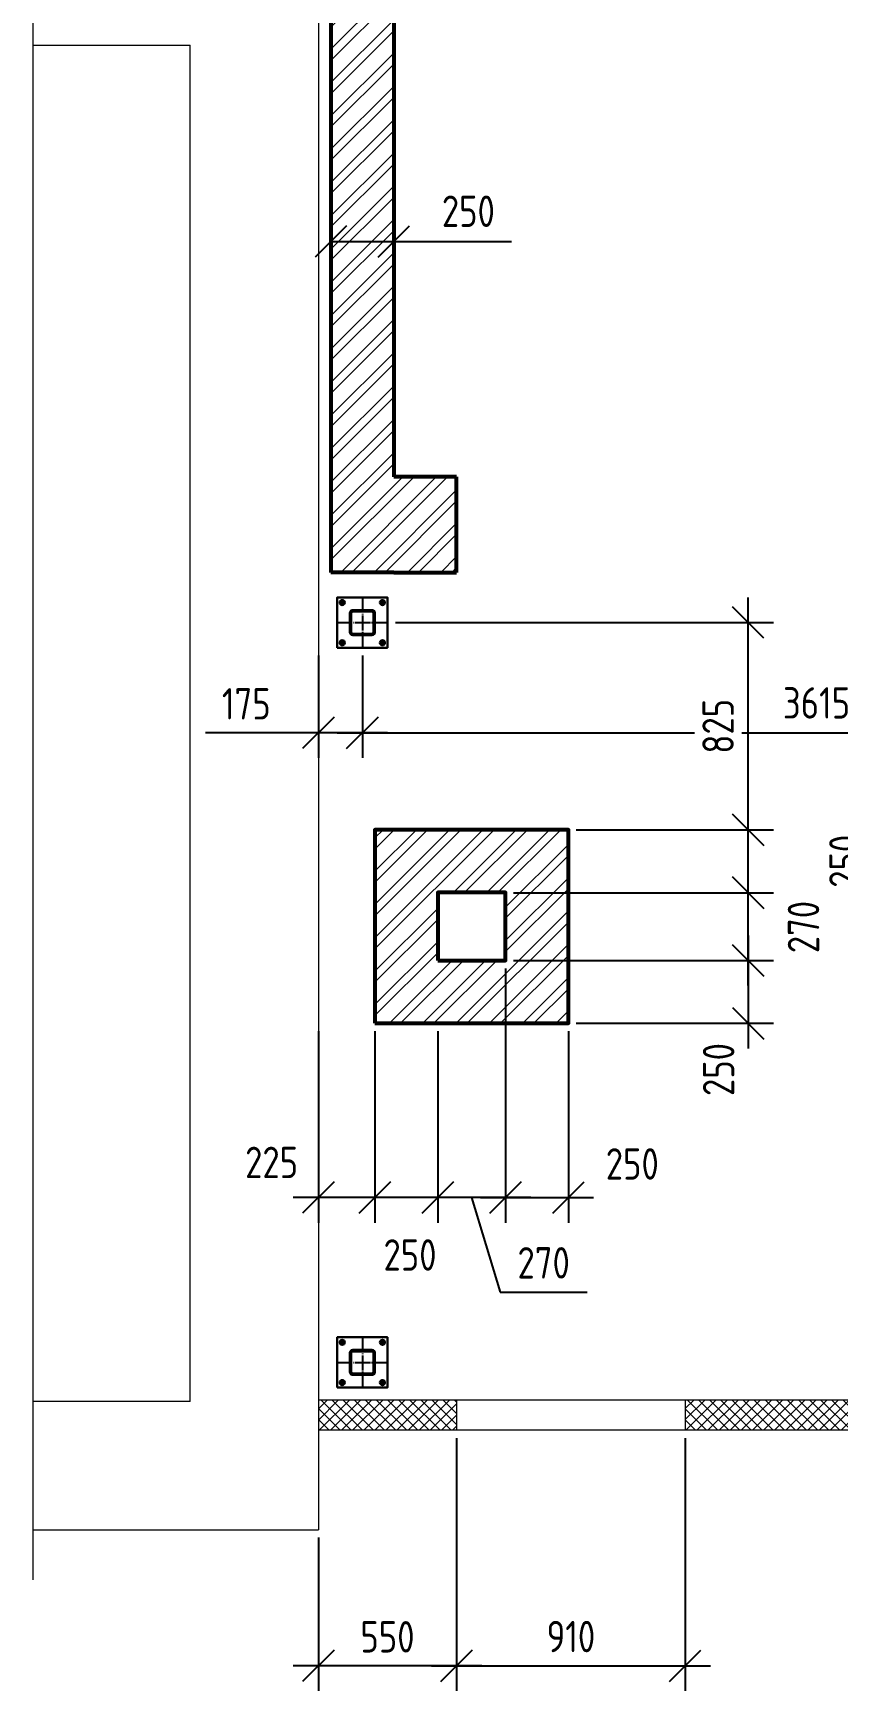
# Model space of a CAD drawing. Header units: millimetres. Extents: x -112594 to 313336, y -1917 to 255843.
# Drawn here: x 44892 to 48094, y 242792 to 249391 of the extents above; entities that cross this region are included whole.
import ezdxf

# ---------------------------------------------------------------- set-up
doc = ezdxf.new("R2010")
doc.units = ezdxf.units.MM
doc.header["$MEASUREMENT"] = 0
doc.linetypes.add('CENTER', pattern=[50.8, 31.75, -6.35, 6.35, -6.35])
doc.linetypes.add('ГОСТ 2.303 5', pattern=[24, 20, -1.5, 1, -1.5])
for name, color, linetype, lineweight in [('Кирпич силикат', 31, 'Continuous', 53), ('МЕТАЛЛ-25', 122, 'Continuous', 30), ('ОСИ', 211, 'CENTER', 15), ('размеры', 4, 'Continuous', 15), ('тонкая', 4, 'Continuous', 20), ('штриховка', 8, 'Continuous', 20)]:
    doc.layers.add(name, color=color, linetype=linetype, lineweight=lineweight)
doc.styles.add('ГОСТ 2.304', font='CS_Gost2304.shx')
doc.dimstyles.new('СПДС', dxfattribs={"dimscale": 100, "dimtxt": 2.5, "dimasz": 2.5, "dimexe": 2, "dimexo": 0.625, "dimgap": 1, "dimtad": 1, "dimdec": 0, "dimtxsty": 'ГОСТ 2.304', "dimblk": 'OBLIQUE', "dimblk1": 'OBLIQUE', "dimblk2": 'OBLIQUE', "dimcen": 2.5, "dimdle": 2, "dimadec": 0, "dimazin": 2, "dimtfac": 0.75, "dimtdec": 4, "dimtmove": 1, "dimatfit": 3, "dimfxl": 1, "dimtfill": 1, "dimtolj": 1, "dimarcsym": 1})

# ---------------------------------------------------------------- blocks, each defined once
blk = doc.blocks.new('_Oblique')
at = {"color": 0, "linetype": 'ByBlock', "lineweight": -2}
blk.add_line((-0.5, -0.5), (0.5, 0.5), dxfattribs=at)
blk = doc.blocks.new('*D499')
at = {"layer": 'размеры', "color": 0, "lineweight": -2, "ltscale": 100, "transparency": 16777216}
for p, q in [((46077.3, 247655.3), (46077.3, 248661.6)), ((46327.3, 247655.3), (46327.3, 248661.6)), ((46077.3, 248561.6), (46427.3, 248561.6)), ((46327.3, 248561.6), (46796.1, 248561.6))]:
    blk.add_line(p, q, dxfattribs=at)
at = {"layer": 'размеры', "color": 0, "lineweight": -2, "ltscale": 100, "transparency": 16777216, "xscale": 125, "yscale": 125, "zscale": 125, "rotation": 180}
blk.add_blockref('_Oblique', (46077.3, 248561.6), dxfattribs=at)
at = {"layer": 'размеры', "color": 0, "lineweight": -2, "ltscale": 100, "transparency": 16777216, "xscale": 125, "yscale": 125, "zscale": 125}
blk.add_blockref('_Oblique', (46327.3, 248561.6), dxfattribs=at)
at = {"layer": 'размеры', "color": 0, "ltscale": 100, "transparency": 16777216, "insert": (46624.2, 248681.5), "char_height": 125, "attachment_point": 5, "style": 'ГОСТ 2.304', "bg_fill": 3, "box_fill_scale": 1.25, "bg_fill_color": 256, "bg_fill_true_color": 13158600, "bg_fill_transparency": 0}
blk.add_mtext('\\A1;250', dxfattribs=at)
blk = doc.blocks.new('A$C7B9B0E34')
at = {"layer": 'МЕТАЛЛ-25', "ltscale": 100, "extrusion": (0, 0, -1)}
for p, q in [((-86.5, 83.8), (-80, 87.5)), ((-86.5, 83.8), (-86.5, 76.2)), ((-80, 72.5), (-86.5, 76.2)), ((-81.8, 80.8), (-83.4, 80.8)), ((-83.4, 79.2), (-81.8, 79.2)), ((-81.8, 80.8), (-78.2, 80.8)), ((-81.8, 79.2), (-78.2, 79.2)), ((-73.5, 83.8), (-80, 87.5)), ((-80, 72.5), (-73.5, 76.2)), ((-76.6, 80.8), (-78.2, 80.8)), ((-78.2, 79.2), (-76.6, 79.2)), ((-73.5, 83.8), (-73.5, 76.2)), ((73.5, 83.8), (80, 87.5)), ((73.5, 83.8), (73.5, 76.2)), ((80, 72.5), (73.5, 76.2)), ((78.2, 80.8), (76.6, 80.8)), ((76.6, 79.2), (78.2, 79.2)), ((78.2, 80.8), (81.8, 80.8)), ((78.2, 79.2), (81.8, 79.2)), ((86.5, 83.8), (80, 87.5)), ((80, 72.5), (86.5, 76.2)), ((83.4, 80.8), (81.8, 80.8)), ((81.8, 79.2), (83.4, 79.2)), ((86.5, 83.8), (86.5, 76.2)), ((-86.5, -76.2), (-80, -72.5)), ((-86.5, -76.2), (-86.5, -83.8)), ((-80, -87.5), (-86.5, -83.8)), ((-81.8, -79.2), (-83.4, -79.2)), ((-83.4, -80.8), (-81.8, -80.8)), ((-81.8, -79.2), (-78.2, -79.2)), ((-81.8, -80.8), (-78.2, -80.8)), ((-73.5, -76.2), (-80, -72.5)), ((-80, -87.5), (-73.5, -83.8)), ((-76.6, -79.2), (-78.2, -79.2)), ((-78.2, -80.8), (-76.6, -80.8)), ((-73.5, -76.2), (-73.5, -83.8)), ((73.5, -76.2), (80, -72.5)), ((73.5, -76.2), (73.5, -83.8)), ((80, -87.5), (73.5, -83.8)), ((78.2, -79.2), (76.6, -79.2)), ((76.6, -80.8), (78.2, -80.8)), ((78.2, -79.2), (81.8, -79.2)), ((78.2, -80.8), (81.8, -80.8)), ((86.5, -76.2), (80, -72.5)), ((80, -87.5), (86.5, -83.8)), ((83.4, -79.2), (81.8, -79.2)), ((81.8, -80.8), (83.4, -80.8)), ((86.5, -76.2), (86.5, -83.8))]:
    blk.add_line(p, q, dxfattribs=at)
at = {"layer": 'МЕТАЛЛ-25', "linetype": 'Continuous', "ltscale": 100}
for p, q in [((-50, -38), (-50, 38)), ((-44, -38), (-44, 38)), ((-38, 50), (38, 50)), ((-38, 44), (38, 44)), ((44, 38), (44, -38)), ((50, 38), (50, -38)), ((38, -44), (-38, -44)), ((38, -50), (-38, -50))]:
    blk.add_line(p, q, dxfattribs=at)
at = {"layer": 'МЕТАЛЛ-25', "ltscale": 100}
blk.add_lwpolyline([(-100, -100), (100, -100), (100, 100), (-100, 100)], close=True, dxfattribs=at)
for centre, radius, start, end in [((-80, 80), 10, 0, 180), ((-80, 80), 10, 180, 0), ((-80, 80), 3.88, 0, 180), ((-80, 80), 3.88, 180, 0), ((-80, 80), 3.5, 166.78699, 193.21301), ((-80, 80), 3.31, 344.99999, 255), ((-80, 80), 2, 23.57815, 156.42185), ((-80, 80), 2, 203.57815, 336.42185), ((-80, 80), 3.5, 346.78699, 13.21301), ((80, 80), 10, 0, 180), ((80, 80), 10, 180, 0), ((80, 80), 3.88, 0, 180), ((80, 80), 3.88, 180, 0), ((80, 80), 3.5, 166.78699, 193.21301), ((80, 80), 3.31, 344.99999, 255), ((80, 80), 2, 23.57815, 156.42185), ((80, 80), 2, 203.57815, 336.42185), ((80, 80), 3.5, 346.78699, 13.21301), ((-80, -80), 10, 0, 180), ((-80, -80), 10, 180, 0), ((-80, -80), 3.88, 0, 180), ((-80, -80), 3.88, 180, 0), ((-80, -80), 3.5, 166.78699, 193.21301), ((-80, -80), 3.31, 344.99999, 255), ((-80, -80), 2, 23.57815, 156.42185), ((-80, -80), 2, 203.57815, 336.42185), ((-80, -80), 3.5, 346.78699, 13.21301), ((80, -80), 10, 0, 180), ((80, -80), 10, 180, 0), ((80, -80), 3.88, 0, 180), ((80, -80), 3.88, 180, 0), ((80, -80), 3.5, 166.78699, 193.21301), ((80, -80), 3.31, 344.99999, 255), ((80, -80), 2, 23.57815, 156.42185), ((80, -80), 2, 203.57815, 336.42185), ((80, -80), 3.5, 346.78699, 13.21301)]:
    blk.add_arc(centre, radius, start, end, dxfattribs=at)
at = {"layer": 'МЕТАЛЛ-25', "linetype": 'Continuous', "ltscale": 100}
for centre, radius, start, end in [((-38, 38), 12, 90, 180), ((-38, 38), 6, 90, 180), ((38, 38), 12, 0, 90), ((38, 38), 6, 0, 90), ((-38, -38), 12, 180, 270), ((-38, -38), 6, 180, 270), ((38, -38), 6, 270, 0), ((38, -38), 12, 270, 0)]:
    blk.add_arc(centre, radius, start, end, dxfattribs=at)
at = {"layer": 'ОСИ', "linetype": 'ГОСТ 2.303 5', "lineweight": 25, "extrusion": (0, 0, -1)}
for p, q in [((-68, 80), (-92, 80)), ((-80, 68), (-80, 92)), ((92, 80), (68, 80)), ((80, 68), (80, 92)), ((-68, -80), (-92, -80)), ((-80, -92), (-80, -68)), ((92, -80), (68, -80)), ((80, -92), (80, -68))]:
    blk.add_line(p, q, dxfattribs=at)
at = {"layer": 'ОСИ', "linetype": 'ГОСТ 2.303 5', "lineweight": 25, "ltscale": 3}
for p, q in [((0, 100), (0, -100)), ((-100, 0), (100, 0))]:
    blk.add_line(p, q, dxfattribs=at)
blk = doc.blocks.new('*D505')
at = {"layer": 'размеры', "color": 0, "lineweight": -2, "ltscale": 100, "transparency": 16777216}
for p, q in [((46577.3, 243797.8), (46577.3, 242791.7)), ((46027.3, 243401.8), (46027.3, 242791.7)), ((46677.3, 242891.7), (45927.3, 242891.7))]:
    blk.add_line(p, q, dxfattribs=at)
at = {"layer": 'размеры', "color": 0, "lineweight": -2, "ltscale": 100, "transparency": 16777216, "xscale": 125, "yscale": 125, "zscale": 125, "rotation": 180}
blk.add_blockref('_Oblique', (46027.3, 242891.7), dxfattribs=at)
at = {"layer": 'размеры', "color": 0, "lineweight": -2, "ltscale": 100, "transparency": 16777216, "xscale": 125, "yscale": 125, "zscale": 125}
blk.add_blockref('_Oblique', (46577.3, 242891.7), dxfattribs=at)
at = {"layer": 'размеры', "color": 0, "ltscale": 100, "transparency": 16777216, "insert": (46302.3, 243006.8), "char_height": 125, "attachment_point": 5, "style": 'ГОСТ 2.304', "bg_fill": 3, "box_fill_scale": 1.25, "bg_fill_color": 256, "bg_fill_true_color": 13158600, "bg_fill_transparency": 0}
blk.add_mtext('\\A1;550', dxfattribs=at)
blk = doc.blocks.new('*D506')
at = {"layer": 'размеры', "color": 0, "lineweight": -2, "ltscale": 100, "transparency": 16777216}
for p, q in [((46577.3, 243797.8), (46577.3, 242791.7)), ((47487.3, 243797.8), (47487.3, 242791.7)), ((46477.3, 242891.7), (47587.3, 242891.7))]:
    blk.add_line(p, q, dxfattribs=at)
at = {"layer": 'размеры', "color": 0, "lineweight": -2, "ltscale": 100, "transparency": 16777216, "xscale": 125, "yscale": 125, "zscale": 125, "rotation": 180}
blk.add_blockref('_Oblique', (46577.3, 242891.7), dxfattribs=at)
at = {"layer": 'размеры', "color": 0, "lineweight": -2, "ltscale": 100, "transparency": 16777216, "xscale": 125, "yscale": 125, "zscale": 125}
blk.add_blockref('_Oblique', (47487.3, 242891.7), dxfattribs=at)
at = {"layer": 'размеры', "color": 0, "ltscale": 100, "transparency": 16777216, "insert": (47032.3, 243007.8), "char_height": 125, "attachment_point": 5, "style": 'ГОСТ 2.304', "bg_fill": 3, "box_fill_scale": 1.25, "bg_fill_color": 256, "bg_fill_true_color": 13158600, "bg_fill_transparency": 0}
blk.add_mtext('\\A1;910', dxfattribs=at)
blk = doc.blocks.new('*D507')
at = {"layer": 'размеры', "color": 0, "lineweight": -2, "ltscale": 100, "transparency": 16777216}
for p, q in [((46027.3, 246912.8), (46027.3, 246505.8)), ((46202.3, 246912.8), (46202.3, 246505.8)), ((46027.3, 246605.8), (45578.4, 246605.8)), ((46302.3, 246605.8), (46027.3, 246605.8))]:
    blk.add_line(p, q, dxfattribs=at)
at = {"layer": 'размеры', "color": 0, "lineweight": -2, "ltscale": 100, "transparency": 16777216, "xscale": 125, "yscale": 125, "zscale": 125, "rotation": 180}
blk.add_blockref('_Oblique', (46027.3, 246605.8), dxfattribs=at)
at = {"layer": 'размеры', "color": 0, "lineweight": -2, "ltscale": 100, "transparency": 16777216, "xscale": 125, "yscale": 125, "zscale": 125}
blk.add_blockref('_Oblique', (46202.3, 246605.8), dxfattribs=at)
at = {"layer": 'размеры', "color": 0, "ltscale": 100, "transparency": 16777216, "insert": (45740.4, 246720.9), "char_height": 125, "attachment_point": 5, "style": 'ГОСТ 2.304', "bg_fill": 3, "box_fill_scale": 1.25, "bg_fill_color": 256, "bg_fill_true_color": 13158600, "bg_fill_transparency": 0}
blk.add_mtext('\\A1;175', dxfattribs=at)
blk = doc.blocks.new('*D508')
at = {"layer": 'размеры', "color": 0, "lineweight": -2, "ltscale": 100, "transparency": 16777216}
for p, q in [((46202.3, 246912.8), (46202.3, 246505.8)), ((49817.3, 246912.8), (49817.3, 246505.8)), ((46102.3, 246605.8), (49917.3, 246605.8))]:
    blk.add_line(p, q, dxfattribs=at)
at = {"layer": 'размеры', "color": 0, "lineweight": -2, "ltscale": 100, "transparency": 16777216, "xscale": 125, "yscale": 125, "zscale": 125, "rotation": 180}
blk.add_blockref('_Oblique', (46202.3, 246605.8), dxfattribs=at)
at = {"layer": 'размеры', "color": 0, "lineweight": -2, "ltscale": 100, "transparency": 16777216, "xscale": 125, "yscale": 125, "zscale": 125}
blk.add_blockref('_Oblique', (49817.3, 246605.8), dxfattribs=at)
at = {"layer": 'размеры', "color": 0, "ltscale": 100, "transparency": 16777216, "insert": (48009.8, 246724.5), "char_height": 125, "attachment_point": 5, "style": 'ГОСТ 2.304', "bg_fill": 3, "box_fill_scale": 1.25, "bg_fill_color": 256, "bg_fill_true_color": 13158600, "bg_fill_transparency": 0}
blk.add_mtext('\\A1;3615', dxfattribs=at)
blk = doc.blocks.new('*D525')
at = {"layer": 'размеры', "color": 0, "lineweight": -2, "ltscale": 50, "transparency": 16777216}
for p, q in [((46772.3, 245667.8), (46772.3, 244655.2)), ((47022.3, 245417.8), (47022.3, 244655.2)), ((46672.3, 244755.2), (47122.3, 244755.2))]:
    blk.add_line(p, q, dxfattribs=at)
at = {"layer": 'размеры', "color": 0, "lineweight": -2, "ltscale": 50, "transparency": 16777216, "xscale": 125, "yscale": 125, "zscale": 125, "rotation": 180}
blk.add_blockref('_Oblique', (46772.3, 244755.2), dxfattribs=at)
at = {"layer": 'размеры', "color": 0, "lineweight": -2, "ltscale": 50, "transparency": 16777216, "xscale": 125, "yscale": 125, "zscale": 125}
blk.add_blockref('_Oblique', (47022.3, 244755.2), dxfattribs=at)
at = {"layer": 'размеры', "color": 0, "ltscale": 50, "transparency": 16777216, "insert": (47276.5, 244889.2), "char_height": 125, "attachment_point": 5, "style": 'ГОСТ 2.304', "bg_fill": 3, "box_fill_scale": 1.25, "bg_fill_color": 256, "bg_fill_true_color": 13158600, "bg_fill_transparency": 0}
blk.add_mtext('\\A1;250', dxfattribs=at)
blk = doc.blocks.new('*D526')
at = {"layer": 'размеры', "color": 0, "lineweight": -2, "ltscale": 50, "transparency": 16777216}
for p, q in [((46772.3, 245667.8), (46772.3, 244655.2)), ((46502.3, 245417.8), (46502.3, 244655.2)), ((46872.3, 244755.2), (46402.3, 244755.2)), ((46637.3, 244755.2), (46750.4, 244378.1)), ((46750.4, 244378.1), (47097.3, 244378.1))]:
    blk.add_line(p, q, dxfattribs=at)
at = {"layer": 'размеры', "color": 0, "lineweight": -2, "ltscale": 50, "transparency": 16777216, "xscale": 125, "yscale": 125, "zscale": 125, "rotation": 180}
blk.add_blockref('_Oblique', (46502.3, 244755.2), dxfattribs=at)
at = {"layer": 'размеры', "color": 0, "lineweight": -2, "ltscale": 50, "transparency": 16777216, "xscale": 125, "yscale": 125, "zscale": 125}
blk.add_blockref('_Oblique', (46772.3, 244755.2), dxfattribs=at)
at = {"layer": 'размеры', "color": 0, "ltscale": 50, "transparency": 16777216, "insert": (46923.9, 244495.5), "char_height": 125, "attachment_point": 5, "style": 'ГОСТ 2.304', "bg_fill": 3, "box_fill_scale": 1.25, "bg_fill_color": 256, "bg_fill_true_color": 13158600, "bg_fill_transparency": 0}
blk.add_mtext('\\A1;270', dxfattribs=at)
blk = doc.blocks.new('*D527')
at = {"layer": 'размеры', "color": 0, "lineweight": -2, "ltscale": 50, "transparency": 16777216}
for p, q in [((46252.3, 245417.8), (46252.3, 244655.2)), ((46502.3, 245417.8), (46502.3, 244655.2)), ((46602.3, 244755.2), (46152.3, 244755.2))]:
    blk.add_line(p, q, dxfattribs=at)
at = {"layer": 'размеры', "color": 0, "lineweight": -2, "ltscale": 50, "transparency": 16777216, "xscale": 125, "yscale": 125, "zscale": 125, "rotation": 180}
blk.add_blockref('_Oblique', (46252.3, 244755.2), dxfattribs=at)
at = {"layer": 'размеры', "color": 0, "lineweight": -2, "ltscale": 50, "transparency": 16777216, "xscale": 125, "yscale": 125, "zscale": 125}
blk.add_blockref('_Oblique', (46502.3, 244755.2), dxfattribs=at)
at = {"layer": 'размеры', "color": 0, "ltscale": 50, "transparency": 16777216, "insert": (46392, 244526.8), "char_height": 125, "attachment_point": 5, "style": 'ГОСТ 2.304', "bg_fill": 3, "box_fill_scale": 1.25, "bg_fill_color": 256, "bg_fill_true_color": 13158600, "bg_fill_transparency": 0}
blk.add_mtext('\\A1;250', dxfattribs=at)
blk = doc.blocks.new('*D528')
at = {"layer": 'размеры', "color": 0, "lineweight": -2, "ltscale": 50, "transparency": 16777216}
for p, q in [((46027.3, 245417.8), (46027.3, 244655.2)), ((46252.3, 245417.8), (46252.3, 244655.2)), ((46352.3, 244755.2), (45927.3, 244755.2))]:
    blk.add_line(p, q, dxfattribs=at)
at = {"layer": 'размеры', "color": 0, "lineweight": -2, "ltscale": 50, "transparency": 16777216, "xscale": 125, "yscale": 125, "zscale": 125}
blk.add_blockref('_Oblique', (46252.3, 244755.2), dxfattribs=at)
at = {"layer": 'размеры', "color": 0, "ltscale": 50, "transparency": 16777216, "insert": (45841.2, 244895.3), "char_height": 125, "attachment_point": 5, "style": 'ГОСТ 2.304', "bg_fill": 3, "box_fill_scale": 1.25, "bg_fill_color": 256, "bg_fill_true_color": 13158600, "bg_fill_transparency": 0}
blk.add_mtext('\\A1;225', dxfattribs=at)
at = {"layer": 'размеры', "color": 0, "lineweight": -2, "ltscale": 50, "transparency": 16777216, "xscale": 125, "yscale": 125, "zscale": 125, "rotation": 180}
blk.add_blockref('_Oblique', (46027.3, 244755.2), dxfattribs=at)
blk = doc.blocks.new('*D529')
at = {"layer": 'размеры', "color": 0, "lineweight": -2, "ltscale": 50, "transparency": 16777216}
for p, q in [((47737.9, 245599), (47737.9, 246069)), ((46803.6, 245969), (47837.9, 245969)), ((46803.6, 245699), (47837.9, 245699))]:
    blk.add_line(p, q, dxfattribs=at)
at = {"layer": 'размеры', "color": 0, "lineweight": -2, "ltscale": 50, "transparency": 16777216, "xscale": 125, "yscale": 125, "zscale": 125}
for p, rotation in [((47737.9, 245969), 90), ((47737.9, 245699), 270)]:
    blk.add_blockref('_Oblique', p, dxfattribs=dict(at, rotation=rotation))
at = {"layer": 'размеры', "color": 0, "ltscale": 50, "transparency": 16777216, "insert": (47957.8, 245832.1), "char_height": 125, "attachment_point": 5, "rotation": 90, "style": 'ГОСТ 2.304', "bg_fill": 3, "box_fill_scale": 1.25, "bg_fill_color": 256, "bg_fill_true_color": 13158600, "bg_fill_transparency": 0}
blk.add_mtext('\\A1;270', dxfattribs=at)
blk = doc.blocks.new('*D530')
at = {"layer": 'размеры', "color": 0, "lineweight": -2, "ltscale": 50, "transparency": 16777216}
for p, q in [((47737.9, 245799), (47737.9, 245349)), ((46803.6, 245699), (47837.9, 245699)), ((47053.6, 245449), (47837.9, 245449))]:
    blk.add_line(p, q, dxfattribs=at)
at = {"layer": 'размеры', "color": 0, "lineweight": -2, "ltscale": 50, "transparency": 16777216, "xscale": 125, "yscale": 125, "zscale": 125, "rotation": 90}
blk.add_blockref('_Oblique', (47737.9, 245699), dxfattribs=at)
at = {"layer": 'размеры', "color": 0, "ltscale": 50, "transparency": 16777216, "insert": (47620, 245265), "char_height": 125, "attachment_point": 5, "rotation": 90, "style": 'ГОСТ 2.304', "bg_fill": 3, "box_fill_scale": 1.25, "bg_fill_color": 256, "bg_fill_true_color": 13158600, "bg_fill_transparency": 0}
blk.add_mtext('\\A1;250', dxfattribs=at)
at = {"layer": 'размеры', "color": 0, "lineweight": -2, "ltscale": 50, "transparency": 16777216, "xscale": 125, "yscale": 125, "zscale": 125, "rotation": 270}
blk.add_blockref('_Oblique', (47737.9, 245449), dxfattribs=at)
blk = doc.blocks.new('*D531')
at = {"layer": 'размеры', "color": 0, "lineweight": -2, "ltscale": 50, "transparency": 16777216}
for p, q in [((47737.9, 245869), (47737.9, 246319)), ((47053.6, 246219), (47837.9, 246219)), ((46803.6, 245969), (47837.9, 245969))]:
    blk.add_line(p, q, dxfattribs=at)
at = {"layer": 'размеры', "color": 0, "lineweight": -2, "ltscale": 50, "transparency": 16777216, "xscale": 125, "yscale": 125, "zscale": 125}
for p, rotation in [((47737.9, 246219), 90), ((47737.9, 245969), 270)]:
    blk.add_blockref('_Oblique', p, dxfattribs=dict(at, rotation=rotation))
at = {"layer": 'размеры', "color": 0, "ltscale": 50, "transparency": 16777216, "insert": (48122.7, 246094), "char_height": 125, "attachment_point": 5, "rotation": 90, "style": 'ГОСТ 2.304', "bg_fill": 3, "box_fill_scale": 1.25, "bg_fill_color": 256, "bg_fill_true_color": 13158600, "bg_fill_transparency": 0}
blk.add_mtext('\\A1;250', dxfattribs=at)
blk = doc.blocks.new('*D532')
at = {"layer": 'размеры', "color": 0, "lineweight": -2, "ltscale": 50, "transparency": 16777216}
for p, q in [((47737.9, 246119), (47737.9, 247144)), ((46333.6, 247044), (47837.9, 247044)), ((47053.6, 246219), (47837.9, 246219))]:
    blk.add_line(p, q, dxfattribs=at)
at = {"layer": 'размеры', "color": 0, "lineweight": -2, "ltscale": 50, "transparency": 16777216, "xscale": 125, "yscale": 125, "zscale": 125}
for p, rotation in [((47737.9, 247044), 90), ((47737.9, 246219), 270)]:
    blk.add_blockref('_Oblique', p, dxfattribs=dict(at, rotation=rotation))
at = {"layer": 'размеры', "color": 0, "ltscale": 50, "transparency": 16777216, "insert": (47617.9, 246631.5), "char_height": 125, "attachment_point": 5, "rotation": 90, "style": 'ГОСТ 2.304', "bg_fill": 3, "box_fill_scale": 1.25, "bg_fill_color": 256, "bg_fill_true_color": 13158600, "bg_fill_transparency": 0}
blk.add_mtext('\\A1;825', dxfattribs=at)

msp = doc.modelspace()

# ---------------------------------------------------------------- hatches: boundary and pattern name
at = {"layer": 'размеры', "ltscale": 100}
h = msp.add_hatch(dxfattribs=at)
h.set_pattern_fill('ANSI37', color=256, scale=250, style=0)
h.set_pattern_definition([(45, (0, 27076.102), (-22.097087, 22.097087), []), (135, (0, 27076.102), (-22.097087, -22.097087), [])])
h.paths.add_polyline_path([(46577.30874, 243949.03509), (46027.31914, 243949.03509), (46027.31914, 243829.03509), (46577.30874, 243829.03509)])
h.paths.add_polyline_path([(50087.30874, 244099.03509), (49967.30874, 244099.03509), (49967.30874, 243949.03509), (47487.30874, 243949.03509), (47487.30874, 243829.03509), (50087.30874, 243829.03509)])
h.paths.add_polyline_path([(50027.30874, 247244.03509), (49967.30874, 247244.03509), (49967.30874, 244099.03509), (50027.30874, 244099.03509)])
h.paths.add_polyline_path([(50087.30874, 247244.03509), (50027.30874, 247244.03509), (50027.30874, 244099.03509), (50087.30874, 244099.03509)])
at = {"layer": 'штриховка', "ltscale": 50}
h = msp.add_hatch(dxfattribs=at)
h.set_pattern_fill('ANSI32', color=256, scale=250, style=0)
h.paths.add_polyline_path([(47022.30874, 246219.03509), (46252.30874, 246219.03509), (46252.30874, 245449.03509), (47022.30874, 245449.03509)])
h.paths.add_polyline_path([(46502.30874, 245969.03509), (46772.30874, 245969.03509), (46772.30874, 245699.03509), (46502.30874, 245699.03509)], flags=16)

# ---------------------------------------------------------------- linework, layer by layer
at = {"layer": 'Кирпич силикат', "ltscale": 20}
for p, q in [((46077.30874, 255034.03509), (46077.30874, 247244.03509)), ((46327.30874, 252359.03509), (46327.30874, 247624.03509)), ((46577.30874, 247624.03509), (46327.30874, 247624.03509)), ((46577.30874, 247244.03509), (46577.30874, 247624.03509)), ((46327.30874, 247244.03509), (46077.30874, 247244.03509)), ((46327.30874, 247244.03509), (46577.30874, 247244.03509))]:
    msp.add_line(p, q, dxfattribs=at)
at = {"layer": 'Кирпич силикат', "lineweight": 15, "ltscale": 40}
msp.add_line((45517.31911, 243943.01552), (45517.31911, 249343.0155), dxfattribs=at)
at = {"layer": 'Кирпич силикат', "lineweight": 15, "ltscale": 40, "flags": 128}
for points in [[(44892.36618, 249343.0155), (45517.31911, 249343.0155)], [(45517.31914, 243943.0155), (44892.36618, 243943.0155)], [(44892.36618, 243433.0155), (46027.31914, 243433.0155)]]:
    msp.add_lwpolyline(points, dxfattribs=at)
at = {"layer": 'Кирпич силикат', "ltscale": 100}
for points in [[(46252.30874, 245449.03509), (47022.30874, 245449.03509), (47022.30874, 246219.03509), (46252.30874, 246219.03509)], [(46502.30874, 245699.03509), (46772.30874, 245699.03509), (46772.30874, 245969.03509), (46502.30874, 245969.03509)]]:
    msp.add_lwpolyline(points, close=True, dxfattribs=at)
at = {"layer": 'МЕТАЛЛ-25', "ltscale": 100, "extrusion": (0, 0, -1)}
for p, q in [((46115.80874, 244182.78787), (46122.30874, 244186.54064)), ((46115.80874, 244182.78787), (46115.80874, 244175.28231)), ((46122.30874, 244171.52954), (46115.80874, 244175.28231)), ((46120.47571, 244179.83509), (46118.90139, 244179.83509)), ((46118.90139, 244178.23509), (46120.47571, 244178.23509)), ((46120.47571, 244179.83509), (46124.14177, 244179.83509)), ((46120.47571, 244178.23509), (46124.14177, 244178.23509)), ((46128.80874, 244182.78787), (46122.30874, 244186.54064)), ((46122.30874, 244171.52954), (46128.80874, 244175.28231)), ((46125.71608, 244179.83509), (46124.14177, 244179.83509)), ((46124.14177, 244178.23509), (46125.71608, 244178.23509)), ((46128.80874, 244182.78787), (46128.80874, 244175.28231)), ((46275.80874, 244182.78787), (46282.30874, 244186.54064)), ((46275.80874, 244182.78787), (46275.80874, 244175.28231)), ((46282.30874, 244171.52954), (46275.80874, 244175.28231)), ((46280.47571, 244179.83509), (46278.90139, 244179.83509)), ((46278.90139, 244178.23509), (46280.47571, 244178.23509)), ((46280.47571, 244179.83509), (46284.14177, 244179.83509)), ((46280.47571, 244178.23509), (46284.14177, 244178.23509)), ((46288.80874, 244182.78787), (46282.30874, 244186.54064)), ((46282.30874, 244171.52954), (46288.80874, 244175.28231)), ((46285.71608, 244179.83509), (46284.14177, 244179.83509)), ((46284.14177, 244178.23509), (46285.71608, 244178.23509)), ((46288.80874, 244182.78787), (46288.80874, 244175.28231)), ((46115.80874, 244022.78787), (46122.30874, 244026.54064)), ((46128.80874, 244022.78787), (46122.30874, 244026.54064)), ((46275.80874, 244022.78787), (46282.30874, 244026.54064)), ((46288.80874, 244022.78787), (46282.30874, 244026.54064)), ((46115.80874, 244022.78787), (46115.80874, 244015.28231)), ((46122.30874, 244011.52954), (46115.80874, 244015.28231)), ((46120.47571, 244019.83509), (46118.90139, 244019.83509)), ((46118.90139, 244018.23509), (46120.47571, 244018.23509)), ((46120.47571, 244019.83509), (46124.14177, 244019.83509)), ((46120.47571, 244018.23509), (46124.14177, 244018.23509)), ((46122.30874, 244011.52954), (46128.80874, 244015.28231)), ((46125.71608, 244019.83509), (46124.14177, 244019.83509)), ((46124.14177, 244018.23509), (46125.71608, 244018.23509)), ((46128.80874, 244022.78787), (46128.80874, 244015.28231)), ((46275.80874, 244022.78787), (46275.80874, 244015.28231)), ((46282.30874, 244011.52954), (46275.80874, 244015.28231)), ((46280.47571, 244019.83509), (46278.90139, 244019.83509)), ((46278.90139, 244018.23509), (46280.47571, 244018.23509)), ((46280.47571, 244019.83509), (46284.14177, 244019.83509)), ((46280.47571, 244018.23509), (46284.14177, 244018.23509)), ((46282.30874, 244011.52954), (46288.80874, 244015.28231)), ((46285.71608, 244019.83509), (46284.14177, 244019.83509)), ((46284.14177, 244018.23509), (46285.71608, 244018.23509)), ((46288.80874, 244022.78787), (46288.80874, 244015.28231))]:
    msp.add_line(p, q, dxfattribs=at)
at = {"layer": 'МЕТАЛЛ-25', "linetype": 'Continuous', "ltscale": 100}
for p, q in [((46152.30874, 244061.03509), (46152.30874, 244137.03509)), ((46158.30874, 244061.03509), (46158.30874, 244137.03509)), ((46164.30874, 244149.03509), (46240.30874, 244149.03509)), ((46164.30874, 244143.03509), (46240.30874, 244143.03509)), ((46246.30874, 244137.03509), (46246.30874, 244061.03509)), ((46252.30874, 244137.03509), (46252.30874, 244061.03509)), ((46240.30874, 244055.03509), (46164.30874, 244055.03509)), ((46240.30874, 244049.03509), (46164.30874, 244049.03509))]:
    msp.add_line(p, q, dxfattribs=at)
at = {"layer": 'МЕТАЛЛ-25', "ltscale": 100}
msp.add_lwpolyline([(46102.30874, 243999.03509), (46302.30874, 243999.03509), (46302.30874, 244199.03509), (46102.30874, 244199.03509)], close=True, dxfattribs=at)
for centre, radius, start, end in [((46122.30874, 244179.03509), 10, 0, 180), ((46122.30874, 244179.03509), 10, 180, 0), ((46122.30874, 244179.03509), 3.88, 0, 180), ((46122.30874, 244179.03509), 3.88, 180, 0), ((46122.30873, 244179.03509), 3.49999, 166.786990314, 193.213009686), ((46122.30874, 244179.03509), 3.3095, 344.999988607, 255.000003295), ((46122.30874, 244179.03509), 2, 23.578152065, 156.421847935), ((46122.30874, 244179.03509), 2, 203.578152065, 336.421847935), ((46122.30875, 244179.03509), 3.49999, 346.786990314, 13.213009686), ((46282.30874, 244179.03509), 10, 0, 180), ((46282.30874, 244179.03509), 10, 180, 0), ((46282.30874, 244179.03509), 3.88, 0, 180), ((46282.30874, 244179.03509), 3.88, 180, 0), ((46282.30873, 244179.03509), 3.49999, 166.786990314, 193.213009686), ((46282.30874, 244179.03509), 3.3095, 344.999988607, 255.000003295), ((46282.30874, 244179.03509), 2, 23.578152065, 156.421847935), ((46282.30874, 244179.03509), 2, 203.578152065, 336.421847935), ((46282.30875, 244179.03509), 3.49999, 346.786990314, 13.213009686), ((46122.30874, 244019.03509), 10, 0, 180), ((46282.30874, 244019.03509), 10, 0, 180), ((46122.30874, 244019.03509), 10, 180, 0), ((46122.30874, 244019.03509), 3.88, 0, 180), ((46122.30874, 244019.03509), 3.88, 180, 0), ((46122.30873, 244019.03509), 3.49999, 166.786990314, 193.213009686), ((46122.30874, 244019.03509), 3.3095, 344.999988607, 255.000003295), ((46122.30874, 244019.03509), 2, 23.578152065, 156.421847935), ((46122.30874, 244019.03509), 2, 203.578152065, 336.421847935), ((46122.30875, 244019.03509), 3.49999, 346.786990314, 13.213009686), ((46282.30874, 244019.03509), 10, 180, 0), ((46282.30874, 244019.03509), 3.88, 0, 180), ((46282.30874, 244019.03509), 3.88, 180, 0), ((46282.30873, 244019.03509), 3.49999, 166.786990314, 193.213009686), ((46282.30874, 244019.03509), 3.3095, 344.999988607, 255.000003295), ((46282.30874, 244019.03509), 2, 23.578152065, 156.421847935), ((46282.30874, 244019.03509), 2, 203.578152065, 336.421847935), ((46282.30875, 244019.03509), 3.49999, 346.786990314, 13.213009686)]:
    msp.add_arc(centre, radius, start, end, dxfattribs=at)
at = {"layer": 'МЕТАЛЛ-25', "linetype": 'Continuous', "ltscale": 100}
for centre, radius, start, end in [((46164.30874, 244137.03509), 12, 90, 180), ((46164.30874, 244137.03509), 6, 90, 180), ((46240.30874, 244137.03509), 12, 0, 90), ((46240.30874, 244137.03509), 6, 0, 90), ((46164.30874, 244061.03509), 12, 180, 270), ((46164.30874, 244061.03509), 6, 180, 270), ((46240.30874, 244061.03509), 6, 270, 0), ((46240.30874, 244061.03509), 12, 270, 0)]:
    msp.add_arc(centre, radius, start, end, dxfattribs=at)
at = {"layer": 'ОСИ', "linetype": 'ГОСТ 2.303 5', "lineweight": 25, "extrusion": (0, 0, -1)}
for p, q in [((46134.30874, 244179.03509), (46110.30874, 244179.03509)), ((46122.30874, 244167.03509), (46122.30874, 244191.03509)), ((46294.30874, 244179.03509), (46270.30874, 244179.03509)), ((46282.30874, 244167.03509), (46282.30874, 244191.03509)), ((46122.30874, 244007.03509), (46122.30874, 244031.03509)), ((46282.30874, 244007.03509), (46282.30874, 244031.03509)), ((46134.30874, 244019.03509), (46110.30874, 244019.03509)), ((46294.30874, 244019.03509), (46270.30874, 244019.03509))]:
    msp.add_line(p, q, dxfattribs=at)
at = {"layer": 'ОСИ', "linetype": 'ГОСТ 2.303 5', "lineweight": 25, "ltscale": 3}
for p, q in [((46202.30874, 244199.03509), (46202.30874, 243999.03509)), ((46102.30874, 244099.03509), (46302.30874, 244099.03509))]:
    msp.add_line(p, q, dxfattribs=at)
at = {"layer": 'размеры', "ltscale": 100}
msp.add_line((44892.36618, 243233.0155), (44892.36618, 249438.0155), dxfattribs=at)
at = {"layer": 'тонкая', "ltscale": 100}
for p, q in [((49967.30874, 243949.03509), (46027.31914, 243949.03509)), ((50087.30874, 243829.03509), (46027.31914, 243829.03509))]:
    msp.add_line(p, q, dxfattribs=at)
at = {"layer": 'тонкая', "ltscale": 10}
for p, q in [((46577.30874, 243949.03509), (46577.30874, 243829.03509)), ((47487.30874, 243949.03509), (47487.30874, 243829.03509))]:
    msp.add_line(p, q, dxfattribs=at)

# ---------------------------------------------------------------- block references
at = {"layer": 'МЕТАЛЛ-25', "ltscale": 100}
msp.add_blockref('A$C7B9B0E34', (46202.30874, 247044.03509), dxfattribs=at)

# ---------------------------------------------------------------- next in the draw order: dimensions: what is measured, and where the dimension line sits
at = {"layer": 'размеры', "ltscale": 100}
dim = msp.add_linear_dim(base=(46077.30874, 248561.60651), p1=(46327.30874, 247624.03509), p2=(46077.30874, 247624.03509), dimstyle='СПДС', override={"dimscale": 50, "dimtmove": 0}, dxfattribs=at)
dim.commit()
dim.dimension.update_dxf_attribs({"geometry": '*D499', "text_midpoint": (46624.18374, 248561.60651), "dimtype": 160})
at = {"layer": 'размеры', "ltscale": 50}
dim = msp.add_linear_dim(base=(47022.30874, 244755.17332), p1=(46772.30874, 245699.03509), p2=(47022.30874, 245449.03509), dimstyle='СПДС', override={"dimscale": 50, "dimtmove": 2}, dxfattribs=at)
dim.commit()
dim.dimension.update_dxf_attribs({"geometry": '*D525', "text_midpoint": (47276.54286, 244889.2289), "dimtype": 160})

# ---------------------------------------------------------------- next in the draw order: hatches: boundary and pattern name
at = {"layer": 'штриховка', "ltscale": 50}
h = msp.add_hatch(dxfattribs=at)
h.set_pattern_fill('ANSI32', color=256, scale=250, style=0)
h.paths.add_polyline_path([(46327.30874, 252359.03509), (46847.30874, 252359.03509), (46847.30874, 253909.03509), (46327.30874, 253909.03509), (46327.30874, 254654.03509), (49837.30874, 254654.03509), (49837.30874, 254134.03509), (49887.30874, 254134.03509), (50217.30874, 254134.03509), (50217.30874, 255034.03509), (46327.30874, 255034.03509), (46077.30874, 255034.03509), (46077.30874, 247244.03509), (46327.30874, 247244.03509), (46577.30874, 247244.03509), (46577.30874, 247624.03509), (46327.30874, 247624.03509)])
h.paths.add_polyline_path([(46327.30874, 252609.03509), (46327.30874, 252879.03509), (46597.30874, 252879.03509), (46597.30874, 252609.03509)], flags=16)
h.paths.add_polyline_path([(46327.30874, 252999.03509), (46327.30874, 253269.03509), (46597.30874, 253269.03509), (46597.30874, 252999.03509)], flags=16)
h.paths.add_polyline_path([(46327.30874, 253389.03509), (46327.30874, 253659.03509), (46597.30874, 253659.03509), (46597.30874, 253389.03509)], flags=16)

# ---------------------------------------------------------------- next in the draw order: linework, layer by layer
at = {"layer": 'Кирпич силикат', "lineweight": 15, "ltscale": 40}
msp.add_line((46027.31914, 255643.0155), (46027.31914, 243433.0155), dxfattribs=at)

# ---------------------------------------------------------------- next in the draw order: dimensions: what is measured, and where the dimension line sits
at = {"layer": 'размеры', "ltscale": 50}
dim = msp.add_linear_dim(base=(46502.30874, 244755.17332), p1=(46772.30874, 245699.03509), p2=(46502.30874, 245449.03509), dimstyle='СПДС', override={"dimscale": 50}, dxfattribs=at)
dim.commit()
dim.dimension.update_dxf_attribs({"geometry": '*D526', "text_midpoint": (46800.4159, 244495.49074)})

# ---------------------------------------------------------------- next in the draw order: dimensions: what is measured, and where the dimension line sits
at = {"layer": 'размеры', "ltscale": 100}
for base, p1, p2, override, picture, middle in [((46027.31914, 246605.79952), (46202.30874, 246944.03509), (46027.31914, 246944.03509), {"dimscale": 50, "dimtmove": 0}, '*D507', (45740.3553, 246720.88836)), ((46027.31914, 242891.69401), (46577.30874, 243829.03509), (46027.31914, 243433.0155), {"dimscale": 50}, '*D505', (46302.31394, 243006.78284))]:
    dim = msp.add_linear_dim(base=base, p1=p1, p2=p2, dimstyle='СПДС', override=override, dxfattribs=at)
    dim.commit()
    dim.dimension.update_dxf_attribs({"geometry": picture, "text_midpoint": middle})
at = {"layer": 'размеры', "ltscale": 50}
dim = msp.add_linear_dim(base=(47737.87048, 245969.03509), p1=(46772.30874, 245699.03509), p2=(46772.30874, 245969.03509), angle=90, dimstyle='СПДС', override={"dimscale": 50, "dimtmove": 2}, dxfattribs=at)
dim.commit()
dim.dimension.update_dxf_attribs({"geometry": '*D529', "text_midpoint": (47957.82803, 245832.07455), "dimtype": 160})
dim = msp.add_linear_dim(base=(46252.30874, 244755.17332), p1=(46502.30874, 245449.03509), p2=(46252.30874, 245449.03509), dimstyle='СПДС', override={"dimscale": 50, "dimtmove": 2}, dxfattribs=at)
dim.commit()
dim.dimension.update_dxf_attribs({"geometry": '*D527', "text_midpoint": (46392.04846, 244526.78243), "dimtype": 160})

# ---------------------------------------------------------------- next in the draw order: dimensions: what is measured, and where the dimension line sits
at = {"layer": 'размеры', "ltscale": 100}
for base, p1, p2, picture, middle in [((49817.30874, 246605.79952), (46202.30874, 246944.03509), (49817.30874, 246944.03509), '*D508', (48009.80874, 246724.50548)), ((47487.30874, 242891.69401), (46577.30874, 243829.03509), (47487.30874, 243829.03509), '*D506', (47032.30874, 243007.81113))]:
    dim = msp.add_linear_dim(base=base, p1=p1, p2=p2, dimstyle='СПДС', override={"dimscale": 50}, dxfattribs=at)
    dim.commit()
    dim.dimension.update_dxf_attribs({"geometry": picture, "text_midpoint": middle})
at = {"layer": 'размеры', "ltscale": 50}
dim = msp.add_linear_dim(base=(47737.87048, 246219.03509), p1=(46772.30874, 245969.03509), p2=(47022.30874, 246219.03509), angle=90, dimstyle='СПДС', override={"dimscale": 50, "dimtmove": 2}, dxfattribs=at)
dim.commit()
dim.dimension.update_dxf_attribs({"geometry": '*D531', "text_midpoint": (48122.66085, 246094.03509)})
dim = msp.add_linear_dim(base=(47737.87048, 245449.03509), p1=(46772.30874, 245699.03509), p2=(47022.30874, 245449.03509), angle=90, dimstyle='СПДС', override={"dimscale": 50, "dimtmove": 2}, dxfattribs=at)
dim.commit()
dim.dimension.update_dxf_attribs({"geometry": '*D530', "text_midpoint": (47619.99977, 245265.03635), "dimtype": 160})
dim = msp.add_linear_dim(base=(46027.31914, 244755.17332), p1=(46252.30874, 245449.03509), p2=(46027.31914, 245449.03509), dimstyle='СПДС', override={"dimscale": 50, "dimtmove": 2}, dxfattribs=at)
dim.commit()
dim.dimension.update_dxf_attribs({"geometry": '*D528', "text_midpoint": (45841.15487, 244895.31096), "dimtype": 160})

# ---------------------------------------------------------------- next in the draw order: dimensions: what is measured, and where the dimension line sits
dim = msp.add_linear_dim(base=(47737.87048, 247044.03509), p1=(47022.30874, 246219.03509), p2=(46302.30874, 247044.03509), angle=90, dimstyle='СПДС', override={"dimscale": 50}, dxfattribs=at)
dim.commit()
dim.dimension.update_dxf_attribs({"geometry": '*D532', "text_midpoint": (47617.94036, 246631.53509)})

doc.saveas('drawing.dxf')
